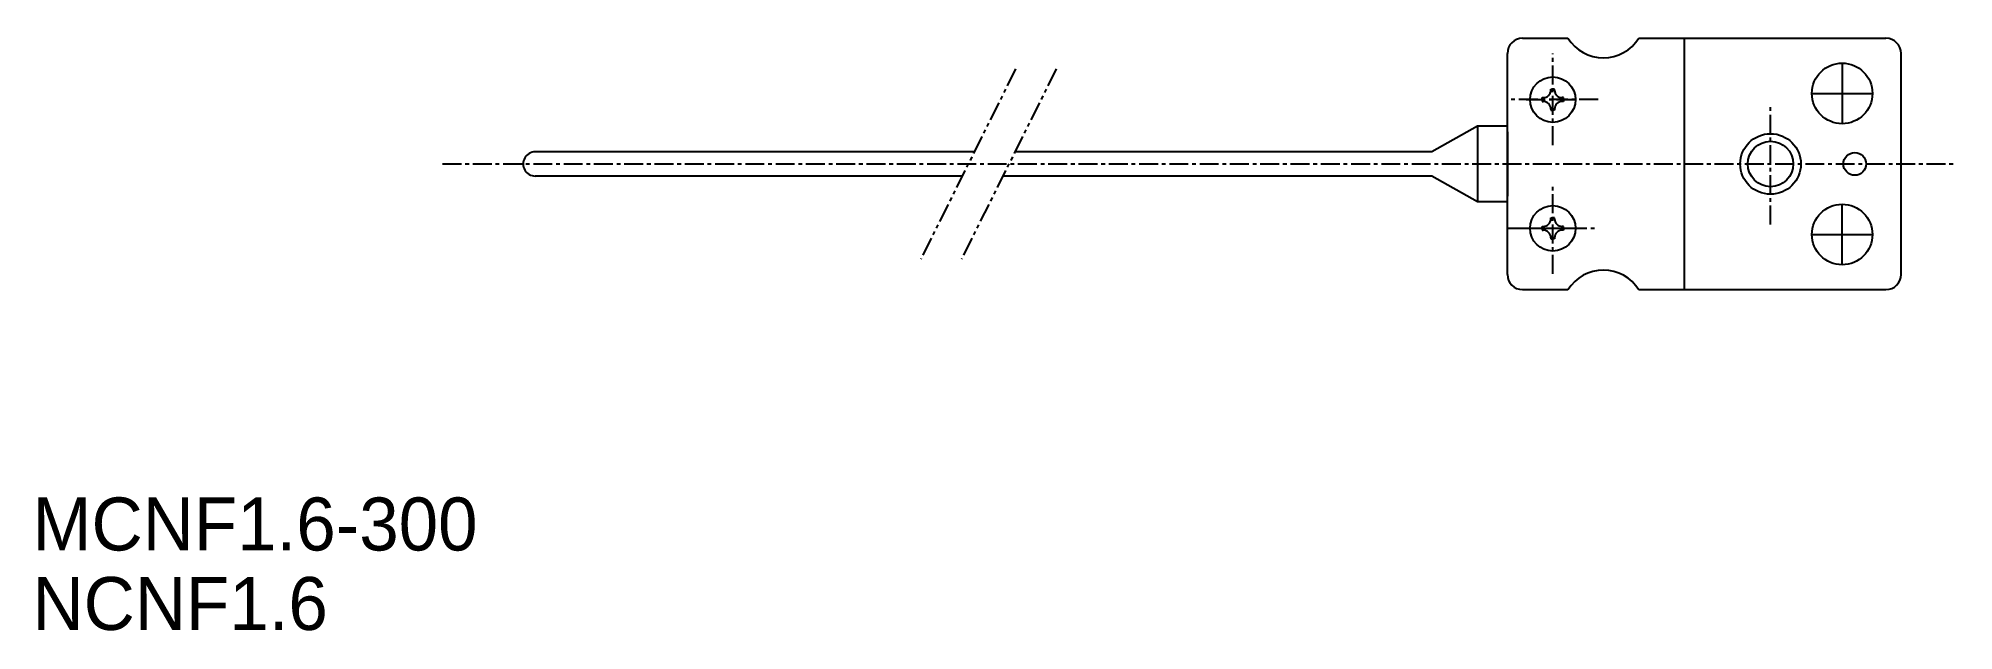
# Model space of a CAD drawing. Extents: x 465 to 591, y 238 to 278.
import ezdxf

# ---------------------------------------------------------------- set-up
doc = ezdxf.new("R2010")
doc.units = 0
doc.linetypes.add('CENTER', pattern=[2, 1.25, -0.25, 0.25, -0.25])
doc.linetypes.add('PHANTOM', pattern=[2.5, 1.25, -0.25, 0.25, -0.25, 0.25, -0.25])
doc.layers.get('0').update_dxf_attribs({"linetype": 'CONTINUOUS'})
doc.layers.add('CENTER', color=1, linetype='CENTER')

msp = doc.modelspace()

# ---------------------------------------------------------------- linework, layer by layer
at = {"color": 7, "linetype": 'CONTINUOUS'}
for p, q in [((562.74, 277.58), (565.74, 277.58)), ((570.42, 277.58), (586.74, 277.58)), ((573.41, 277.58), (573.41, 260.98)), ((561.74, 261.98), (561.74, 276.58)), ((583.85, 275.94), (583.85, 271.94)), ((587.74, 261.98), (587.74, 276.58)), ((564.04, 273.53), (564.04, 273.66)), ((564.04, 273.66), (564.11, 273.66)), ((564.04, 273.53), (564.04, 273.41)), ((564.04, 273.41), (564.11, 273.41)), ((564.61, 274.23), (564.74, 274.23)), ((564.61, 274.16), (564.61, 274.23)), ((564.86, 274.23), (564.74, 274.23)), ((564.86, 274.16), (564.86, 274.23)), ((565.44, 273.66), (565.36, 273.66)), ((565.44, 273.41), (565.36, 273.41)), ((565.44, 273.53), (565.44, 273.66)), ((565.44, 273.53), (565.44, 273.41)), ((581.85, 273.94), (585.85, 273.94)), ((564.61, 272.91), (564.61, 272.83)), ((564.61, 272.83), (564.74, 272.83)), ((564.86, 272.83), (564.74, 272.83)), ((564.86, 272.91), (564.86, 272.83)), ((559.77, 271.78), (556.74, 270.08)), ((561.74, 271.78), (559.77, 271.78)), ((559.77, 271.78), (559.77, 266.78)), ((561.74, 271.41), (561.74, 267.15)), ((526.53, 270.08), (497.54, 270.08)), ((556.74, 270.08), (529.22, 270.08)), ((525.74, 268.48), (497.54, 268.48)), ((556.74, 268.48), (528.42, 268.48)), ((559.77, 266.78), (556.74, 268.48)), ((561.74, 266.78), (559.77, 266.78)), ((564.61, 265.73), (564.74, 265.73)), ((564.61, 265.66), (564.61, 265.73)), ((564.86, 265.73), (564.74, 265.73)), ((564.86, 265.66), (564.86, 265.73)), ((583.85, 262.62), (583.85, 266.62)), ((564.04, 265.03), (564.04, 265.16)), ((564.04, 265.16), (564.11, 265.16)), ((564.04, 265.03), (564.04, 264.91)), ((564.04, 264.91), (564.11, 264.91)), ((564.61, 264.41), (564.61, 264.33)), ((564.86, 264.41), (564.86, 264.33)), ((565.44, 265.16), (565.36, 265.16)), ((565.44, 264.91), (565.36, 264.91)), ((565.44, 265.03), (565.44, 265.16)), ((565.44, 265.03), (565.44, 264.91)), ((581.85, 264.62), (585.85, 264.62)), ((564.61, 264.33), (564.74, 264.33)), ((564.86, 264.33), (564.74, 264.33)), ((562.74, 260.98), (565.74, 260.98)), ((570.42, 260.98), (586.74, 260.98))]:
    msp.add_line(p, q, dxfattribs=at)
at = {"color": 3, "linetype": 'PHANTOM'}
for p, q in [((529.26, 275.56), (523.01, 263)), ((531.95, 275.56), (525.69, 263))]:
    msp.add_line(p, q, dxfattribs=at)
at = {"color": 7, "linetype": 'CONTINUOUS'}
for centre, radius in [((583.85, 273.94), 2), ((564.74, 273.53), 1.5), ((579.12, 269.28), 2), ((579.12, 269.28), 1.5), ((584.68, 269.28), 0.75), ((564.74, 265.03), 1.5), ((583.85, 264.62), 2)]:
    msp.add_circle(centre, radius, dxfattribs=at)
for centre, radius, start, end in [((562.74, 276.58), 1, 90, 180), ((568.08, 279.05), 2.76, 212.099, 327.901), ((586.74, 276.58), 1, 0, 90), ((564.11, 274.16), 0.5, 270, 0), ((564.11, 272.91), 0.5, 0, 90), ((565.36, 274.16), 0.5, 180, 270), ((565.36, 272.91), 0.5, 90, 180), ((497.54, 269.28), 0.8, 89.9998, 270), ((564.11, 265.66), 0.5, 270, 0), ((565.36, 265.66), 0.5, 180, 270), ((564.11, 264.41), 0.5, 0, 90), ((565.36, 264.41), 0.5, 90, 180), ((562.74, 261.98), 1, 180, 270), ((568.08, 259.51), 2.76, 32.099, 147.901), ((586.74, 261.98), 1, 270, 0)]:
    msp.add_arc(centre, radius, start, end, dxfattribs=at)
at = {"layer": 'CENTER', "color": 1, "linetype": 'CENTER'}
for p, q in [((564.74, 270.53), (564.74, 276.58)), ((567.74, 273.53), (561.74, 273.53)), ((562.99, 273.53), (566.49, 273.53)), ((579.12, 265.28), (579.12, 273.28)), ((491.42, 269.28), (591.21, 269.28)), ((564.74, 262.03), (564.74, 268.03)), ((561.74, 265.03), (567.74, 265.03)), ((562.99, 265.03), (566.49, 265.03))]:
    msp.add_line(p, q, dxfattribs=at)

# ---------------------------------------------------------------- texts
at = {"color": 7, "linetype": 'CONTINUOUS'}
for s, p in [('MCNF1.6-300', (464.34, 243.75)), ('NCNF1.6', (464.34, 238.5))]:
    msp.add_text(s, height=3.5, dxfattribs=at).set_placement(p)

doc.saveas('drawing.dxf')
